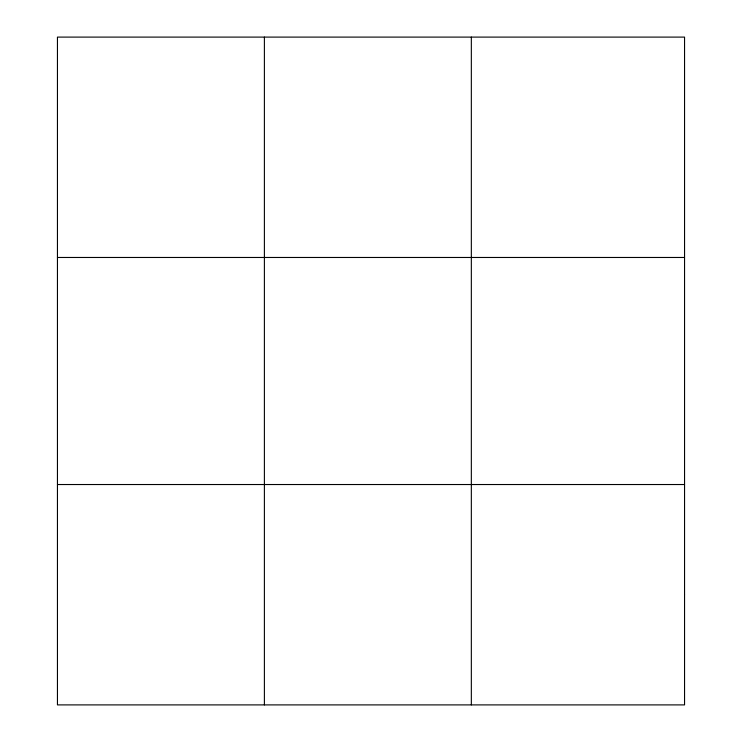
<?xml version="1.0" encoding="UTF-8"?>
<svg xmlns="http://www.w3.org/2000/svg" width="742" height="742" viewBox="0 0 742 742"><rect width="100%" height="100%" fill="white"/><g stroke="black" fill="none" stroke-linecap="round" stroke-linejoin="round"><path stroke-width="1.11" d="M264.393 704.9L264.393 37.1M471.337 704.9L471.337 37.1M57.449 257.474L684.551 257.474M57.449 484.526L684.551 484.526M684.551 594.713L684.551 704.9L57.449 704.9L57.449 37.1L684.551 37.1L684.551 594.713"/></g></svg>
